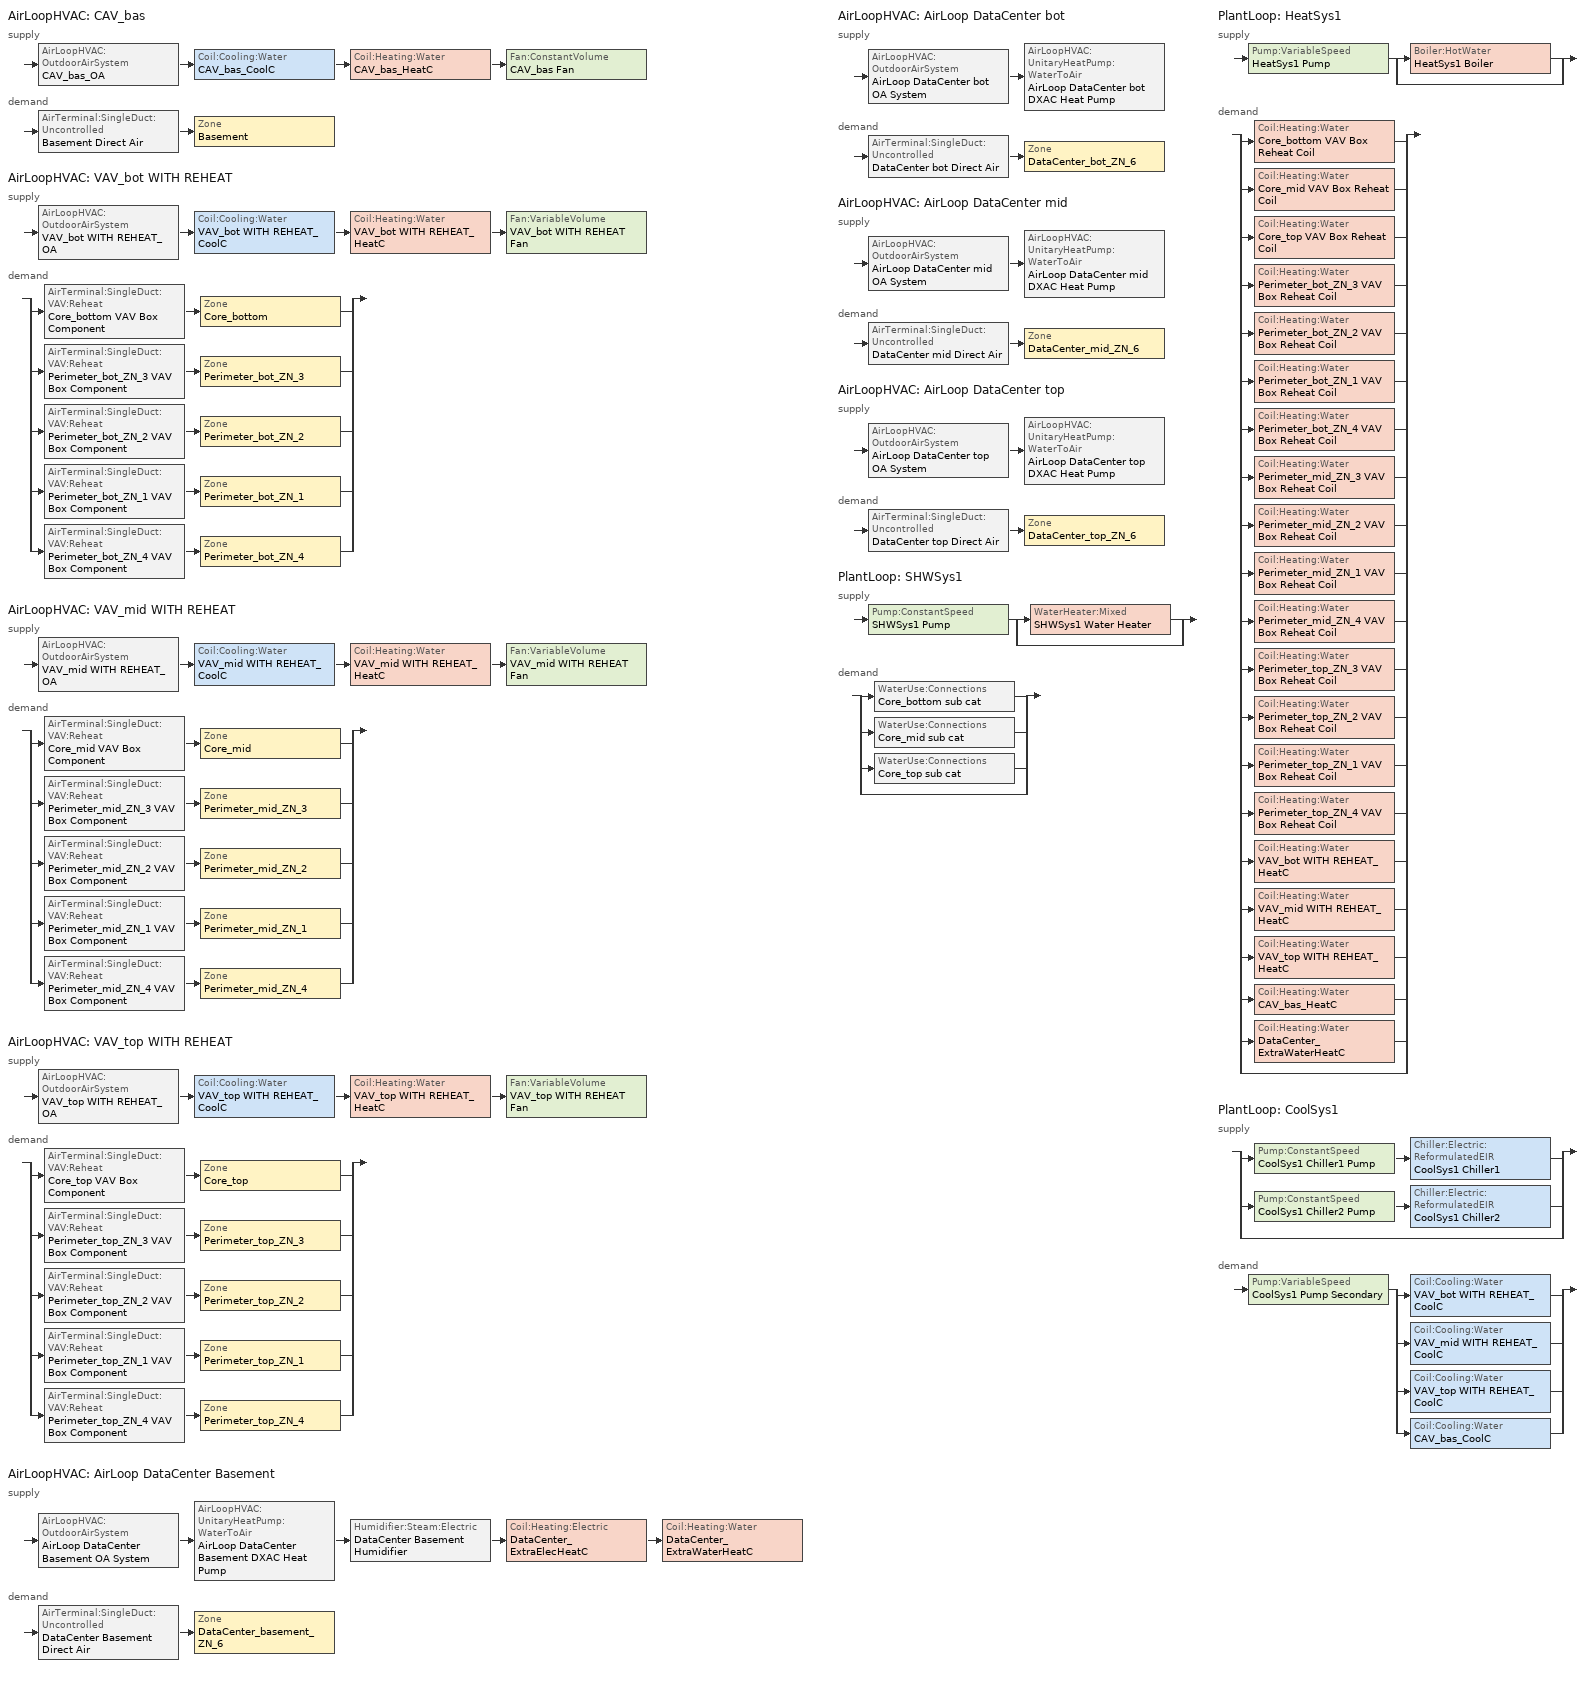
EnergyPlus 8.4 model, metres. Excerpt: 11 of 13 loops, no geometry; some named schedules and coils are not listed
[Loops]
AirLoopHVAC 'CAV_bas'
 supply: AirLoopHVAC:OutdoorAirSystem 'CAV_bas_OA' > Coil:Cooling:Water 'CAV_bas_CoolC' > Coil:Heating:Water 'CAV_bas_HeatC' > Fan:ConstantVolume 'CAV_bas Fan'
 demand: AirTerminal:SingleDuct:Uncontrolled 'Basement Direct Air' > Zone 'Basement'
AirLoopHVAC 'VAV_bot WITH REHEAT'
 supply: AirLoopHVAC:OutdoorAirSystem 'VAV_bot WITH REHEAT_OA' > Coil:Cooling:Water 'VAV_bot WITH REHEAT_CoolC' > Coil:Heating:Water 'VAV_bot WITH REHEAT_HeatC' > Fan:VariableVolume 'VAV_bot WITH REHEAT Fan'
 demand: split
  | AirTerminal:SingleDuct:VAV:Reheat 'Core_bottom VAV Box Component' > Zone 'Core_bottom'
  | AirTerminal:SingleDuct:VAV:Reheat 'Perimeter_bot_ZN_3 VAV Box Component' > Zone 'Perimeter_bot_ZN_3'
  | AirTerminal:SingleDuct:VAV:Reheat 'Perimeter_bot_ZN_2 VAV Box Component' > Zone 'Perimeter_bot_ZN_2'
  | AirTerminal:SingleDuct:VAV:Reheat 'Perimeter_bot_ZN_1 VAV Box Component' > Zone 'Perimeter_bot_ZN_1'
  | AirTerminal:SingleDuct:VAV:Reheat 'Perimeter_bot_ZN_4 VAV Box Component' > Zone 'Perimeter_bot_ZN_4'
AirLoopHVAC 'VAV_mid WITH REHEAT'
 supply: AirLoopHVAC:OutdoorAirSystem 'VAV_mid WITH REHEAT_OA' > Coil:Cooling:Water 'VAV_mid WITH REHEAT_CoolC' > Coil:Heating:Water 'VAV_mid WITH REHEAT_HeatC' > Fan:VariableVolume 'VAV_mid WITH REHEAT Fan'
 demand: split
  | AirTerminal:SingleDuct:VAV:Reheat 'Core_mid VAV Box Component' > Zone 'Core_mid'
  | AirTerminal:SingleDuct:VAV:Reheat 'Perimeter_mid_ZN_3 VAV Box Component' > Zone 'Perimeter_mid_ZN_3'
  | AirTerminal:SingleDuct:VAV:Reheat 'Perimeter_mid_ZN_2 VAV Box Component' > Zone 'Perimeter_mid_ZN_2'
  | AirTerminal:SingleDuct:VAV:Reheat 'Perimeter_mid_ZN_1 VAV Box Component' > Zone 'Perimeter_mid_ZN_1'
  | AirTerminal:SingleDuct:VAV:Reheat 'Perimeter_mid_ZN_4 VAV Box Component' > Zone 'Perimeter_mid_ZN_4'
AirLoopHVAC 'VAV_top WITH REHEAT'
 supply: AirLoopHVAC:OutdoorAirSystem 'VAV_top WITH REHEAT_OA' > Coil:Cooling:Water 'VAV_top WITH REHEAT_CoolC' > Coil:Heating:Water 'VAV_top WITH REHEAT_HeatC' > Fan:VariableVolume 'VAV_top WITH REHEAT Fan'
 demand: split
  | AirTerminal:SingleDuct:VAV:Reheat 'Core_top VAV Box Component' > Zone 'Core_top'
  | AirTerminal:SingleDuct:VAV:Reheat 'Perimeter_top_ZN_3 VAV Box Component' > Zone 'Perimeter_top_ZN_3'
  | AirTerminal:SingleDuct:VAV:Reheat 'Perimeter_top_ZN_2 VAV Box Component' > Zone 'Perimeter_top_ZN_2'
  | AirTerminal:SingleDuct:VAV:Reheat 'Perimeter_top_ZN_1 VAV Box Component' > Zone 'Perimeter_top_ZN_1'
  | AirTerminal:SingleDuct:VAV:Reheat 'Perimeter_top_ZN_4 VAV Box Component' > Zone 'Perimeter_top_ZN_4'
AirLoopHVAC 'AirLoop DataCenter Basement'
 supply: AirLoopHVAC:OutdoorAirSystem 'AirLoop DataCenter Basement OA System' > AirLoopHVAC:UnitaryHeatPump:WaterToAir 'AirLoop DataCenter Basement DXAC Heat Pump' > Humidifier:Steam:Electric 'DataCenter Basement Humidifier' > Coil:Heating:Electric 'DataCenter_ExtraElecHeatC' > Coil:Heating:Water 'DataCenter_ExtraWaterHeatC'
 demand: AirTerminal:SingleDuct:Uncontrolled 'DataCenter Basement Direct Air' > Zone 'DataCenter_basement_ZN_6'
AirLoopHVAC 'AirLoop DataCenter bot'
 supply: AirLoopHVAC:OutdoorAirSystem 'AirLoop DataCenter bot OA System' > AirLoopHVAC:UnitaryHeatPump:WaterToAir 'AirLoop DataCenter bot DXAC Heat Pump'
 demand: AirTerminal:SingleDuct:Uncontrolled 'DataCenter bot Direct Air' > Zone 'DataCenter_bot_ZN_6'
AirLoopHVAC 'AirLoop DataCenter mid'
 supply: AirLoopHVAC:OutdoorAirSystem 'AirLoop DataCenter mid OA System' > AirLoopHVAC:UnitaryHeatPump:WaterToAir 'AirLoop DataCenter mid DXAC Heat Pump'
 demand: AirTerminal:SingleDuct:Uncontrolled 'DataCenter mid Direct Air' > Zone 'DataCenter_mid_ZN_6'
AirLoopHVAC 'AirLoop DataCenter top'
 supply: AirLoopHVAC:OutdoorAirSystem 'AirLoop DataCenter top OA System' > AirLoopHVAC:UnitaryHeatPump:WaterToAir 'AirLoop DataCenter top DXAC Heat Pump'
 demand: AirTerminal:SingleDuct:Uncontrolled 'DataCenter top Direct Air' > Zone 'DataCenter_top_ZN_6'
PlantLoop 'SHWSys1'
 supply: Pump:ConstantSpeed 'SHWSys1 Pump' > split
  | WaterHeater:Mixed 'SHWSys1 Water Heater'
  | bypass
 demand: split
  | WaterUse:Connections 'Core_bottom sub cat'
  | WaterUse:Connections 'Core_mid sub cat'
  | WaterUse:Connections 'Core_top sub cat'
  | bypass
PlantLoop 'HeatSys1'
 supply: Pump:VariableSpeed 'HeatSys1 Pump' > split
  | Boiler:HotWater 'HeatSys1 Boiler'
  | bypass
 demand: split
  | Coil:Heating:Water 'Core_bottom VAV Box Reheat Coil'
  | Coil:Heating:Water 'Core_mid VAV Box Reheat Coil'
  | Coil:Heating:Water 'Core_top VAV Box Reheat Coil'
  | Coil:Heating:Water 'Perimeter_bot_ZN_3 VAV Box Reheat Coil'
  | Coil:Heating:Water 'Perimeter_bot_ZN_2 VAV Box Reheat Coil'
  | Coil:Heating:Water 'Perimeter_bot_ZN_1 VAV Box Reheat Coil'
  | Coil:Heating:Water 'Perimeter_bot_ZN_4 VAV Box Reheat Coil'
  | Coil:Heating:Water 'Perimeter_mid_ZN_3 VAV Box Reheat Coil'
  | Coil:Heating:Water 'Perimeter_mid_ZN_2 VAV Box Reheat Coil'
  | Coil:Heating:Water 'Perimeter_mid_ZN_1 VAV Box Reheat Coil'
  | Coil:Heating:Water 'Perimeter_mid_ZN_4 VAV Box Reheat Coil'
  | Coil:Heating:Water 'Perimeter_top_ZN_3 VAV Box Reheat Coil'
  | Coil:Heating:Water 'Perimeter_top_ZN_2 VAV Box Reheat Coil'
  | Coil:Heating:Water 'Perimeter_top_ZN_1 VAV Box Reheat Coil'
  | Coil:Heating:Water 'Perimeter_top_ZN_4 VAV Box Reheat Coil'
  | Coil:Heating:Water 'VAV_bot WITH REHEAT_HeatC'
  | Coil:Heating:Water 'VAV_mid WITH REHEAT_HeatC'
  | Coil:Heating:Water 'VAV_top WITH REHEAT_HeatC'
  | Coil:Heating:Water 'CAV_bas_HeatC'
  | Coil:Heating:Water 'DataCenter_ExtraWaterHeatC'
  | bypass
PlantLoop 'CoolSys1'
 supply: split
  | Pump:ConstantSpeed 'CoolSys1 Chiller1 Pump' > Chiller:Electric:ReformulatedEIR 'CoolSys1 Chiller1'
  | Pump:ConstantSpeed 'CoolSys1 Chiller2 Pump' > Chiller:Electric:ReformulatedEIR 'CoolSys1 Chiller2'
  | bypass
 demand: Pump:VariableSpeed 'CoolSys1 Pump Secondary' > split
  | Coil:Cooling:Water 'VAV_bot WITH REHEAT_CoolC'
  | Coil:Cooling:Water 'VAV_mid WITH REHEAT_CoolC'
  | Coil:Cooling:Water 'VAV_top WITH REHEAT_CoolC'
  | Coil:Cooling:Water 'CAV_bas_CoolC'
[DesignSpecification:OutdoorAir] Outdoor Air Flow per Zone Floor Area {m3/s-m2}=0.000431773
Name | Outdoor Air Method | Outdoor Air Flow per Zone {m3/s} | Outdoor Air Flow per Person {m3/s-person}
SZ DSOA Basement; SZ DSOA Core_bottom; SZ DSOA Core_mid; SZ DSOA Core_top; SZ DSOA Perimeter_bot_ZN_3; SZ DSOA Perimeter_bot_ZN_2; SZ DSOA Perimeter_bot_ZN_1; SZ DSOA Perimeter_bot_ZN_4; SZ DSOA Perimeter_mid_ZN_3; SZ DSOA Perimeter_mid_ZN_2; SZ DSOA Perimeter_mid_ZN_1; SZ DSOA Perimeter_mid_ZN_4; SZ DSOA Perimeter_top_ZN_3; SZ DSOA Perimeter_top_ZN_2; SZ DSOA Perimeter_top_ZN_1; SZ DSOA Perimeter_top_ZN_4; SZ DSOA DataCenter_basement_ZN_6; SZ DSOA DataCenter_bot_ZN_6; SZ DSOA DataCenter_mid_ZN_6; SZ DSOA DataCenter_top_ZN_6 | Flow/Area | 0
CM DSOA Core_top; CM DSOA Perimeter_top_ZN_1; CM DSOA Perimeter_top_ZN_2; CM DSOA Perimeter_top_ZN_3; CM DSOA Perimeter_top_ZN_4; CM DSOA Core_bottom; CM DSOA Perimeter_bot_ZN_1; CM DSOA Perimeter_bot_ZN_2; CM DSOA Perimeter_bot_ZN_3; CM DSOA Perimeter_bot_ZN_4; CM DSOA Core_mid; CM DSOA Perimeter_mid_ZN_1; CM DSOA Perimeter_mid_ZN_2; CM DSOA Perimeter_mid_ZN_3; CM DSOA Perimeter_mid_ZN_4 | Sum |  | 1e-08
[DesignSpecification:ZoneAirDistribution] Zone Air Distribution Effectiveness in Cooling Mode=1; Zone Air Distribution Effectiveness in Heating Mode=1
CM DSZAD Core_top; CM DSZAD Perimeter_top_ZN_1; CM DSZAD Perimeter_top_ZN_2; CM DSZAD Perimeter_top_ZN_3; CM DSZAD Perimeter_top_ZN_4; CM DSZAD Core_bottom; CM DSZAD Perimeter_bot_ZN_1; CM DSZAD Perimeter_bot_ZN_2; CM DSZAD Perimeter_bot_ZN_3; CM DSZAD Perimeter_bot_ZN_4; CM DSZAD Core_mid; CM DSZAD Perimeter_mid_ZN_1; CM DSZAD Perimeter_mid_ZN_2; CM DSZAD Perimeter_mid_ZN_3; CM DSZAD Perimeter_mid_ZN_4
[Sizing:Zone] Zone Cooling Design Supply Air Temperature Input Method=SupplyAirTemperature; Zone Cooling Design Supply Air Temperature {C}=12.8; Zone Heating Design Supply Air Temperature Input Method=SupplyAirTemperature; Zone Heating Design Supply Air Temperature {C}=40; Zone Cooling Design Supply Air Humidity Ratio {kgWater/kgDryAir}=0.0085; Zone Heating Design Supply Air Humidity Ratio {kgWater/kgDryAir}=0.008; Zone Heating Sizing Factor=0; Cooling Design Air Flow Method=DesignDay; Cooling Design Air Flow Rate {m3/s}=0; Cooling Minimum Air Flow {m3/s}=0; Cooling Minimum Air Flow Fraction=0; Heating Design Air Flow Method=DesignDay; Heating Design Air Flow Rate {m3/s}=0
Name | Design Specification Outdoor Air Object | Zone Cooling Sizing Factor
Basement | SZ DSOA Basement | 0
Core_bottom | SZ DSOA Core_bottom | 0
Core_mid | SZ DSOA Core_mid | 0
Core_top | SZ DSOA Core_top | 0
Perimeter_bot_ZN_3 | SZ DSOA Perimeter_bot_ZN_3 | 0
Perimeter_bot_ZN_2 | SZ DSOA Perimeter_bot_ZN_2 | 0
Perimeter_bot_ZN_1 | SZ DSOA Perimeter_bot_ZN_1 | 0
Perimeter_bot_ZN_4 | SZ DSOA Perimeter_bot_ZN_4 | 0
Perimeter_mid_ZN_3 | SZ DSOA Perimeter_mid_ZN_3 | 0
Perimeter_mid_ZN_2 | SZ DSOA Perimeter_mid_ZN_2 | 0
Perimeter_mid_ZN_1 | SZ DSOA Perimeter_mid_ZN_1 | 0
Perimeter_mid_ZN_4 | SZ DSOA Perimeter_mid_ZN_4 | 0
Perimeter_top_ZN_3 | SZ DSOA Perimeter_top_ZN_3 | 0
Perimeter_top_ZN_2 | SZ DSOA Perimeter_top_ZN_2 | 0
Perimeter_top_ZN_1 | SZ DSOA Perimeter_top_ZN_1 | 0
Perimeter_top_ZN_4 | SZ DSOA Perimeter_top_ZN_4 | 0
DataCenter_basement_ZN_6 | SZ DSOA DataCenter_basement_ZN_6 | 1.2
DataCenter_bot_ZN_6 | SZ DSOA DataCenter_bot_ZN_6 | 1.2
DataCenter_mid_ZN_6 | SZ DSOA DataCenter_mid_ZN_6 | 1.2
DataCenter_top_ZN_6 | SZ DSOA DataCenter_top_ZN_6 | 1.2
[Sizing:System] Type of Load to Size On=Sensible; Preheat Design Temperature {C}=7; Preheat Design Humidity Ratio {kgWater/kgDryAir}=0.008; Precool Design Temperature {C}=12.8; Precool Design Humidity Ratio {kgWater/kgDryAir}=0.008; Central Cooling Design Supply Air Temperature {C}=12.8; Type of Zone Sum to Use=Coincident; 100% Outdoor Air in Cooling=No; 100% Outdoor Air in Heating=No; Central Cooling Design Supply Air Humidity Ratio {kgWater/kgDryAir}=0.0085; Central Heating Design Supply Air Humidity Ratio {kgWater/kgDryAir}=0.008; Cooling Supply Air Flow Rate Method=DesignDay; Cooling Supply Air Flow Rate {m3/s}=0; Heating Supply Air Flow Rate Method=DesignDay; Heating Supply Air Flow Rate {m3/s}=0; System Outdoor Air Method=ZoneSum; Zone Maximum Outdoor Air Fraction=1; Cooling Design Capacity Method=CoolingDesignCapacity; Cooling Design Capacity {W}=autosize; Heating Design Capacity Method=HeatingDesignCapacity; Heating Design Capacity {W}=autosize; Central Cooling Capacity Control Method=OnOff
Name | Design Outdoor Air Flow Rate {m3/s} | Central Heating Maximum System Air Flow Ratio | Central Heating Design Supply Air Temperature {C}
CAV_bas | AUTOSIZE | 1 | 40
VAV_bot WITH REHEAT; VAV_top WITH REHEAT | 2.53804 | 0.3 | 12.8
VAV_mid WITH REHEAT | 25.3803 | 0.3 | 12.8
AirLoop DataCenter Basement; AirLoop DataCenter bot; AirLoop DataCenter mid; AirLoop DataCenter top | autosize | 1 | 40
[Sizing:Plant]
Name | Loop Type | Design Loop Exit Temperature {C} | Loop Design Temperature Difference {deltaC}
SHWSys1 | Heating | 60 | 5
HeatSys1 | Heating | 82 | 11
CoolSys1 | Cooling | 6.67 | 5.6
[ZoneControl:Thermostat] Control Type Schedule=Dual Zone Control Type Sched
Name | Zone or ZoneList | Control 1
Basement Thermostat | Basement | Basement DualSPSched
Core_bottom Thermostat | Core_bottom | Core_bottom DualSPSched
Core_mid Thermostat | Core_mid | Core_mid DualSPSched
Core_top Thermostat | Core_top | Core_top DualSPSched
Perimeter_bot_ZN_3 Thermostat | Perimeter_bot_ZN_3 | Perimeter_bot_ZN_3 DualSPSched
Perimeter_bot_ZN_2 Thermostat | Perimeter_bot_ZN_2 | Perimeter_bot_ZN_2 DualSPSched
Perimeter_bot_ZN_1 Thermostat | Perimeter_bot_ZN_1 | Perimeter_bot_ZN_1 DualSPSched
Perimeter_bot_ZN_4 Thermostat | Perimeter_bot_ZN_4 | Perimeter_bot_ZN_4 DualSPSched
Perimeter_mid_ZN_3 Thermostat | Perimeter_mid_ZN_3 | Perimeter_mid_ZN_3 DualSPSched
Perimeter_mid_ZN_2 Thermostat | Perimeter_mid_ZN_2 | Perimeter_mid_ZN_2 DualSPSched
Perimeter_mid_ZN_1 Thermostat | Perimeter_mid_ZN_1 | Perimeter_mid_ZN_1 DualSPSched
Perimeter_mid_ZN_4 Thermostat | Perimeter_mid_ZN_4 | Perimeter_mid_ZN_4 DualSPSched
Perimeter_top_ZN_3 Thermostat | Perimeter_top_ZN_3 | Perimeter_top_ZN_3 DualSPSched
Perimeter_top_ZN_2 Thermostat | Perimeter_top_ZN_2 | Perimeter_top_ZN_2 DualSPSched
Perimeter_top_ZN_1 Thermostat | Perimeter_top_ZN_1 | Perimeter_top_ZN_1 DualSPSched
Perimeter_top_ZN_4 Thermostat | Perimeter_top_ZN_4 | Perimeter_top_ZN_4 DualSPSched
DataCenter Basement Thermostat | DataCenter_basement_ZN_6 | DataCenter Cooling Setpoints Dual SP Control
DataCenter bot Thermostat | DataCenter_bot_ZN_6 | DataCenter Cooling Setpoints Dual SP Control
DataCenter mid Thermostat | DataCenter_mid_ZN_6 | DataCenter Cooling Setpoints Dual SP Control
DataCenter top Thermostat | DataCenter_top_ZN_6 | DataCenter Cooling Setpoints Dual SP Control
[ThermostatSetpoint:DualSetpoint]
Name | Heating Setpoint Temperature Schedule | Cooling Setpoint Temperature Schedule
Basement DualSPSched | HTGSETP_SCH_YES_OPTIMUM | CLGSETP_SCH_YES_OPTIMUM
Core_bottom DualSPSched | HTGSETP_SCH_YES_OPTIMUM | CLGTEMPSETPOINT b5
Core_mid DualSPSched | HTGSETP_SCH_YES_OPTIMUM | CLGTEMPSETPOINT m5
Core_top DualSPSched | HTGSETP_SCH_YES_OPTIMUM | CLGTEMPSETPOINT t5
Perimeter_bot_ZN_3 DualSPSched | HTGSETP_SCH_YES_OPTIMUM | CLGTEMPSETPOINT b3
Perimeter_bot_ZN_2 DualSPSched | HTGSETP_SCH_YES_OPTIMUM | CLGTEMPSETPOINT b2
Perimeter_bot_ZN_1 DualSPSched | HTGSETP_SCH_YES_OPTIMUM | CLGTEMPSETPOINT b1
Perimeter_bot_ZN_4 DualSPSched | HTGSETP_SCH_YES_OPTIMUM | CLGTEMPSETPOINT b4
Perimeter_mid_ZN_3 DualSPSched | HTGSETP_SCH_YES_OPTIMUM | CLGTEMPSETPOINT m3
Perimeter_mid_ZN_2 DualSPSched | HTGSETP_SCH_YES_OPTIMUM | CLGTEMPSETPOINT m2
Perimeter_mid_ZN_1 DualSPSched | HTGSETP_SCH_YES_OPTIMUM | CLGTEMPSETPOINT m1
Perimeter_mid_ZN_4 DualSPSched | HTGSETP_SCH_YES_OPTIMUM | CLGTEMPSETPOINT m4
Perimeter_top_ZN_3 DualSPSched | HTGSETP_SCH_YES_OPTIMUM | CLGTEMPSETPOINT t3
Perimeter_top_ZN_2 DualSPSched | HTGSETP_SCH_YES_OPTIMUM | CLGTEMPSETPOINT t2
Perimeter_top_ZN_1 DualSPSched | HTGSETP_SCH_YES_OPTIMUM | CLGTEMPSETPOINT t1
Perimeter_top_ZN_4 DualSPSched | HTGSETP_SCH_YES_OPTIMUM | CLGTEMPSETPOINT t4
DataCenter Cooling Setpoints Dual SP Control | HTGSETP_DC_SCH | CLGSETP_DC_SCH
[AirTerminal:SingleDuct:Uncontrolled]
Name | Availability Schedule | Maximum Air Flow Rate {m3/s}
Basement Direct Air | ALWAYS_ON | AUTOSIZE
DataCenter Basement Direct Air; DataCenter bot Direct Air; DataCenter mid Direct Air; DataCenter top Direct Air | Always_On | autosize
[AirTerminal:SingleDuct:VAV:Reheat] Availability Schedule=ALWAYS_ON; Maximum Air Flow Rate {m3/s}=AUTOSIZE; Zone Minimum Air Flow Input Method=Constant; Maximum Hot Water or Steam Flow Rate {m3/s}=AUTOSIZE; Minimum Hot Water or Steam Flow Rate {m3/s}=0; Convergence Tolerance=0.001; Damper Heating Action=reverse; Maximum Flow Fraction During Reheat=0.5; Maximum Reheat Air Temperature {C}=40
Name | Constant Minimum Air Flow Fraction | Reheat Coil
Core_bottom VAV Box Component | 0.299932 | Core_bottom VAV Box Reheat Coil
Core_mid VAV Box Component | 0.348329 | Core_mid VAV Box Reheat Coil
Core_top VAV Box Component | 0.346902 | Core_top VAV Box Reheat Coil
Perimeter_bot_ZN_3 VAV Box Component | 0.223118 | Perimeter_bot_ZN_3 VAV Box Reheat Coil
Perimeter_bot_ZN_2 VAV Box Component | 0.2 | Perimeter_bot_ZN_2 VAV Box Reheat Coil
Perimeter_bot_ZN_1 VAV Box Component | 0.2 | Perimeter_bot_ZN_1 VAV Box Reheat Coil
Perimeter_bot_ZN_4 VAV Box Component | 0.2 | Perimeter_bot_ZN_4 VAV Box Reheat Coil
Perimeter_mid_ZN_3 VAV Box Component | 0.255546 | Perimeter_mid_ZN_3 VAV Box Reheat Coil
Perimeter_mid_ZN_2 VAV Box Component | 0.2 | Perimeter_mid_ZN_2 VAV Box Reheat Coil
Perimeter_mid_ZN_1 VAV Box Component | 0.2 | Perimeter_mid_ZN_1 VAV Box Reheat Coil
Perimeter_mid_ZN_4 VAV Box Component | 0.2 | Perimeter_mid_ZN_4 VAV Box Reheat Coil
Perimeter_top_ZN_3 VAV Box Component | 0.23218 | Perimeter_top_ZN_3 VAV Box Reheat Coil
Perimeter_top_ZN_2 VAV Box Component | 0.2 | Perimeter_top_ZN_2 VAV Box Reheat Coil
Perimeter_top_ZN_1 VAV Box Component | 0.2 | Perimeter_top_ZN_1 VAV Box Reheat Coil
Perimeter_top_ZN_4 VAV Box Component | 0.2 | Perimeter_top_ZN_4 VAV Box Reheat Coil
[Zone equipment]
Basement: Basement Direct Air
Core_bottom: Core_bottom VAV Box Component
Core_mid: Core_mid VAV Box Component
Core_top: Core_top VAV Box Component
Perimeter_bot_ZN_3: Perimeter_bot_ZN_3 VAV Box Component
Perimeter_bot_ZN_2: Perimeter_bot_ZN_2 VAV Box Component
Perimeter_bot_ZN_1: Perimeter_bot_ZN_1 VAV Box Component
Perimeter_bot_ZN_4: Perimeter_bot_ZN_4 VAV Box Component
Perimeter_mid_ZN_3: Perimeter_mid_ZN_3 VAV Box Component
Perimeter_mid_ZN_2: Perimeter_mid_ZN_2 VAV Box Component
Perimeter_mid_ZN_1: Perimeter_mid_ZN_1 VAV Box Component
Perimeter_mid_ZN_4: Perimeter_mid_ZN_4 VAV Box Component
Perimeter_top_ZN_3: Perimeter_top_ZN_3 VAV Box Component
Perimeter_top_ZN_2: Perimeter_top_ZN_2 VAV Box Component
Perimeter_top_ZN_1: Perimeter_top_ZN_1 VAV Box Component
Perimeter_top_ZN_4: Perimeter_top_ZN_4 VAV Box Component
DataCenter_basement_ZN_6: DataCenter Basement Direct Air
DataCenter_bot_ZN_6: DataCenter bot Direct Air
DataCenter_mid_ZN_6: DataCenter mid Direct Air
DataCenter_top_ZN_6: DataCenter top Direct Air
[Fan:ConstantVolume]
CAV_bas Fan: Availability Schedule=HVACOperationSchd; Fan Total Efficiency=0.6006; Pressure Rise {Pa}=1018.41; Maximum Flow Rate {m3/s}=AUTOSIZE; Motor Efficiency=0.924; Motor In Airstream Fraction=1
[Fan:VariableVolume] Availability Schedule=HVACOperationSchd; Pressure Rise {Pa}=1389.42; Maximum Flow Rate {m3/s}=AUTOSIZE; Fan Power Minimum Flow Rate Input Method=Fraction; Fan Power Minimum Flow Fraction=0.25; Motor In Airstream Fraction=1; Fan Power Coefficient 1=0.0408; Fan Power Coefficient 2=0.088; Fan Power Coefficient 3=-0.0729; Fan Power Coefficient 4=0.9437; Fan Power Coefficient 5=0
Name | Fan Total Efficiency | Motor Efficiency
VAV_bot WITH REHEAT Fan; VAV_top WITH REHEAT Fan | 0.61165 | 0.941
VAV_mid WITH REHEAT Fan | 0.6253 | 0.962
[Fan:OnOff] Availability Schedule=Always_On; Maximum Flow Rate {m3/s}=autosize; Motor In Airstream Fraction=1
Name | Fan Total Efficiency | Pressure Rise {Pa} | Motor Efficiency
DataCenter Basement Supply Fan | 0.61425 | 1018.41 | 0.945
DataCenter bot Supply Fan; DataCenter top Supply Fan | 0.55575 | 622.5 | 0.855
DataCenter mid Supply Fan | 0.6006 | 1018.41 | 0.924
[Coil:Cooling:Water] Availability Schedule=ALWAYS_ON; Design Water Flow Rate {m3/s}=AUTOSIZE; Design Air Flow Rate {m3/s}=AUTOSIZE; Design Inlet Water Temperature {C}=AUTOSIZE; Design Inlet Air Temperature {C}=AUTOSIZE; Design Outlet Air Temperature {C}=AUTOSIZE; Design Inlet Air Humidity Ratio {kgWater/kgDryAir}=AUTOSIZE; Design Outlet Air Humidity Ratio {kgWater/kgDryAir}=AUTOSIZE; Type of Analysis=SimpleAnalysis; Heat Exchanger Configuration=CrossFlow
CAV_bas_CoolC; VAV_bot WITH REHEAT_CoolC; VAV_mid WITH REHEAT_CoolC; VAV_top WITH REHEAT_CoolC
[Coil:Heating:Water] Rated Inlet Water Temperature {C}=82.2; Rated Outlet Water Temperature {C}=71.1
Name | Availability Schedule | Performance Input Method | Rated Capacity {W} | Rated Inlet Air Temperature {C} | Rated Outlet Air Temperature {C} | Rated Ratio for Air and Water Convection | U-Factor Times Area Value {W/K} | Maximum Water Flow Rate {m3/s}
DataCenter_ExtraWaterHeatC | DataCenter_ExtraWaterHeatC_Sch | NominalCapacity | 0 | 16.6 | 32.2 | 0.5
Core_bottom VAV Box Reheat Coil; Core_mid VAV Box Reheat Coil; Core_top VAV Box Reheat Coil; Perimeter_bot_ZN_3 VAV Box Reheat Coil; Perimeter_bot_ZN_2 VAV Box Reheat Coil; Perimeter_bot_ZN_1 VAV Box Reheat Coil; Perimeter_bot_ZN_4 VAV Box Reheat Coil; Perimeter_mid_ZN_3 VAV Box Reheat Coil; Perimeter_mid_ZN_2 VAV Box Reheat Coil; Perimeter_mid_ZN_1 VAV Box Reheat Coil; Perimeter_mid_ZN_4 VAV Box Reheat Coil; Perimeter_top_ZN_3 VAV Box Reheat Coil; Perimeter_top_ZN_2 VAV Box Reheat Coil; Perimeter_top_ZN_1 VAV Box Reheat Coil; Perimeter_top_ZN_4 VAV Box Reheat Coil; CAV_bas_HeatC; VAV_bot WITH REHEAT_HeatC; VAV_mid WITH REHEAT_HeatC; VAV_top WITH REHEAT_HeatC | ALWAYS_ON | UFactorTimesAreaAndDesignWaterFlowRate | AUTOSIZE | 12.8 | 40 |  | AUTOSIZE | AUTOSIZE
[Coil:Heating:Electric] Efficiency=1
Name | Availability Schedule | Nominal Capacity {W}
DataCenter_ExtraElecHeatC | DataCenter_ExtraElecHeatC_Sch | 10000000
Heat Pump DX Supp Heating Coil AirLoop DataCenter Basement; Heat Pump DX Supp Heating Coil AirLoop DataCenter bot; Heat Pump DX Supp Heating Coil AirLoop DataCenter mid; Heat Pump DX Supp Heating Coil AirLoop DataCenter top | ALWAYS_OFF | autosize
[Humidifier:Steam:Electric]
DataCenter Basement Humidifier: Availability Schedule=ALWAYS_ON; Rated Capacity {m3/s}=3.72E-5; Rated Power {W}=100000; Rated Fan Power {W}=0; Standby Power {W}=0
[HeatExchanger:AirToAir:SensibleAndLatent] Availability Schedule=Always_On; Nominal Supply Air Flow Rate {m3/s}=AUTOSIZE; Sensible Effectiveness at 100% Heating Air Flow=0.7; Latent Effectiveness at 100% Heating Air Flow=0.6; Sensible Effectiveness at 75% Heating Air Flow=0.7; Latent Effectiveness at 75% Heating Air Flow=0.6; Sensible Effectiveness at 100% Cooling Air Flow=0.75; Latent Effectiveness at 100% Cooling Air Flow=0.6; Sensible Effectiveness at 75% Cooling Air Flow=0.75; Latent Effectiveness at 75% Cooling Air Flow=0.6; Supply Air Outlet Temperature Control=Yes; Heat Exchanger Type=Rotary; Frost Control Type=ExhaustOnly; Threshold Temperature {C}=-23.3; Initial Defrost Time Fraction=0.167; Rate of Defrost Time Fraction Increase {1/K}=1.44
Name | Nominal Electric Power {W}
VAV_bot WITH REHEAT OA Heat Recovery; VAV_top WITH REHEAT OA Heat Recovery | 1871.04
VAV_mid WITH REHEAT OA Heat Recovery | 18260.4
[AirLoopHVAC:UnitaryHeatPump:WaterToAir] Availability Schedule=Always_On; Supply Air Flow Rate {m3/s}=autosize; Heating Convergence=0.001; Cooling Convergence=0.001; Maximum Cycling Rate {cycles/hr}=2.5; Heat Pump Time Constant {s}=60; Fraction of On-Cycle Power Use=0.01; Heat Pump Fan Delay Time {s}=60; Maximum Supply Air Temperature from Supplemental Heater {C}=50; Fan Placement=BlowThrough; Supply Air Fan Operating Mode Schedule=SupplyFanSch
Name | Controlling Zone or Thermostat Location | Supply Air Fan | Heating Coil | Cooling Coil | Supplemental Heating Coil
AirLoop DataCenter Basement DXAC Heat Pump | DataCenter_basement_ZN_6 | DataCenter Basement Supply Fan | Heat Pump HEATING Mode AirLoop DataCenter Basement | Heat Pump Cooling Mode AirLoop DataCenter Basement | Heat Pump DX Supp Heating Coil AirLoop DataCenter Basement
AirLoop DataCenter bot DXAC Heat Pump | DataCenter_bot_ZN_6 | DataCenter bot Supply Fan | Heat Pump HEATING Mode AirLoop DataCenter bot | Heat Pump Cooling Mode AirLoop DataCenter bot | Heat Pump DX Supp Heating Coil AirLoop DataCenter bot
AirLoop DataCenter mid DXAC Heat Pump | DataCenter_mid_ZN_6 | DataCenter mid Supply Fan | Heat Pump HEATING Mode AirLoop DataCenter mid | Heat Pump Cooling Mode AirLoop DataCenter mid | Heat Pump DX Supp Heating Coil AirLoop DataCenter mid
AirLoop DataCenter top DXAC Heat Pump | DataCenter_top_ZN_6 | DataCenter top Supply Fan | Heat Pump HEATING Mode AirLoop DataCenter top | Heat Pump Cooling Mode AirLoop DataCenter top | Heat Pump DX Supp Heating Coil AirLoop DataCenter top
[Controller:WaterCoil] Control Variable=Temperature; Actuator Variable=FLOW; Maximum Actuated Flow {m3/s}=AUTOSIZE; Minimum Actuated Flow {m3/s}=0
Name | Action | Controller Convergence Tolerance {deltaC}
CAV_bas_CoolC_Controller; VAV_bot WITH REHEAT_CoolC_Controller; VAV_mid WITH REHEAT_CoolC_Controller; VAV_top WITH REHEAT_CoolC_Controller | REVERSE
CAV_bas_HeatC_Controller; VAV_bot WITH REHEAT_HeatC_Controller; VAV_mid WITH REHEAT_HeatC_Controller; VAV_top WITH REHEAT_HeatC_Controller | NORMAL | 0.0001
DataCenter_bas_HeatC_Controller | NORMAL
[Controller:OutdoorAir] Economizer Control Action Type=ModulateFlow; Lockout Type=NoLockout; Minimum Limit Type=FixedMinimum; Minimum Outdoor Air Schedule=MinOA_MotorizedDamper_Sched
Name | Minimum Outdoor Air Flow Rate {m3/s} | Maximum Outdoor Air Flow Rate {m3/s} | Economizer Control Type
CAV_bas_OA_Controller; VAV_bot WITH REHEAT_OA_Controller; VAV_mid WITH REHEAT_OA_Controller; VAV_top WITH REHEAT_OA_Controller | AUTOSIZE | AUTOSIZE | DifferentialDryBulb
AirLoop DataCenter Basement OA Controller | autosize | autosize | DifferentialDryBulb
AirLoop DataCenter bot OA Controller; AirLoop DataCenter mid OA Controller; AirLoop DataCenter top OA Controller | 0 | autosize | NoEconomizer
[Controller:MechanicalVentilation] Availability Schedule=ALWAYS_ON; Demand Controlled Ventilation=Yes; System Outdoor Air Method=VentilationRateProcedure
Name | Zone 1 | Design Specification Outdoor Air Object Name 1 | Design Specification Zone Air Distribution Object Name 1 | Zone 2 | Design Specification Outdoor Air Object Name 2 | Design Specification Zone Air Distribution Object Name 2 | Zone 3 | Design Specification Outdoor Air Object Name 3 | Design Specification Zone Air Distribution Object Name 3 | Zone 4 | Design Specification Outdoor Air Object Name 4 | Design Specification Zone Air Distribution Object Name 4 | Zone 5 | Design Specification Outdoor Air Object Name 5 | Design Specification Zone Air Distribution Object Name 5
VAV_top WITH REHEAT_DCV | Core_top | CM DSOA Core_top | CM DSZAD Core_top | Perimeter_top_ZN_1 | CM DSOA Perimeter_top_ZN_1 | CM DSZAD Perimeter_top_ZN_1 | Perimeter_top_ZN_2 | CM DSOA Perimeter_top_ZN_2 | CM DSZAD Perimeter_top_ZN_2 | Perimeter_top_ZN_3 | CM DSOA Perimeter_top_ZN_3 | CM DSZAD Perimeter_top_ZN_3 | Perimeter_top_ZN_4 | CM DSOA Perimeter_top_ZN_4 | CM DSZAD Perimeter_top_ZN_4
VAV_bot WITH REHEAT_DCV | Core_bottom | CM DSOA Core_bottom | CM DSZAD Core_bottom | Perimeter_bot_ZN_1 | CM DSOA Perimeter_bot_ZN_1 | CM DSZAD Perimeter_bot_ZN_1 | Perimeter_bot_ZN_2 | CM DSOA Perimeter_bot_ZN_2 | CM DSZAD Perimeter_bot_ZN_2 | Perimeter_bot_ZN_3 | CM DSOA Perimeter_bot_ZN_3 | CM DSZAD Perimeter_bot_ZN_3 | Perimeter_bot_ZN_4 | CM DSOA Perimeter_bot_ZN_4 | CM DSZAD Perimeter_bot_ZN_4
VAV_mid WITH REHEAT_DCV | Core_mid | CM DSOA Core_mid | CM DSZAD Core_mid | Perimeter_mid_ZN_1 | CM DSOA Perimeter_mid_ZN_1 | CM DSZAD Perimeter_mid_ZN_1 | Perimeter_mid_ZN_2 | CM DSOA Perimeter_mid_ZN_2 | CM DSZAD Perimeter_mid_ZN_2 | Perimeter_mid_ZN_3 | CM DSOA Perimeter_mid_ZN_3 | CM DSZAD Perimeter_mid_ZN_3 | Perimeter_mid_ZN_4 | CM DSOA Perimeter_mid_ZN_4 | CM DSZAD Perimeter_mid_ZN_4
[AirLoopHVAC]
Name | Design Supply Air Flow Rate {m3/s}
CAV_bas; VAV_bot WITH REHEAT; VAV_mid WITH REHEAT; VAV_top WITH REHEAT | AUTOSIZE
AirLoop DataCenter Basement; AirLoop DataCenter bot; AirLoop DataCenter mid; AirLoop DataCenter top | autosize
[Pump:VariableSpeed] Motor Efficiency=0.9; Fraction of Motor Inefficiencies to Fluid Stream=0; Coefficient 1 of the Part Load Performance Curve=0; Minimum Flow Rate {m3/s}=0; Pump Control Type=Intermittent
Name | Rated Flow Rate {m3/s} | Rated Pump Head {Pa} | Rated Power Consumption {W} | Coefficient 2 of the Part Load Performance Curve | Coefficient 3 of the Part Load Performance Curve | Coefficient 4 of the Part Load Performance Curve
HeatSys1 Pump | AUTOSIZE | 179352 | AUTOSIZE | 1 | 0 | 0
CoolSys1 Pump Secondary | autosize | 134284 | autosize | 0.0205 | 0.4101 | 0.5753
[Pump:ConstantSpeed] Rated Flow Rate {m3/s}=AUTOSIZE; Rated Power Consumption {W}=AUTOSIZE; Fraction of Motor Inefficiencies to Fluid Stream=0; Pump Control Type=Intermittent
Name | Rated Pump Head {Pa} | Motor Efficiency
SHWSys1 Pump | 29891 | 0.3
CoolSys1 Chiller1 Pump; CoolSys1 Chiller2 Pump | 44761.3 | 0.9
[Boiler:HotWater]
HeatSys1 Boiler: Fuel Type=NATURALGAS; Nominal Capacity {W}=1.54581e+06; Nominal Thermal Efficiency=0.8125; Efficiency Curve Temperature Evaluation Variable=LeavingBoiler; Normalized Boiler Efficiency Curve=HeatSys1 Boiler Efficiency Curve; Design Water Outlet Temperature {C}=81; Design Water Flow Rate {m3/s}=AUTOSIZE; Minimum Part Load Ratio=0; Maximum Part Load Ratio=1.2; Optimum Part Load Ratio=1; Water Outlet Upper Temperature Limit {C}=95; Boiler Flow Mode=LeavingSetpointModulated
[Chiller:Electric:ReformulatedEIR] Reference Capacity {W}=1.37978e+06; Reference COP {W/W}=6.28; Reference Leaving Chilled Water Temperature {C}=6.67; Reference Leaving Condenser Water Temperature {C}=34.4444; Reference Chilled Water Flow Rate {m3/s}=0.05828; Reference Condenser Water Flow Rate {m3/s}=AutoSize; Cooling Capacity Function of Temperature Curve=WC_CENT_2010_PB_CAPFT; Electric Input to Cooling Output Ratio Function of Temperature Curve=WC_CENT_2010_PB_EIRFT; Electric Input to Cooling Output Ratio Function of Part Load Ratio Curve Type=LeavingCondenserWaterTemperature; Electric Input to Cooling Output Ratio Function of Part Load Ratio Curve=WC_CENT_300to600_2010_PB_EIRFPLR; Minimum Part Load Ratio=0.1; Maximum Part Load Ratio=1; Optimum Part Load Ratio=1; Minimum Unloading Ratio=0.1; Leaving Chilled Water Lower Temperature Limit {C}=5; Chiller Flow Mode Type=ConstantFlow; Design Heat Recovery Water Flow Rate {m3/s}=0
CoolSys1 Chiller1; CoolSys1 Chiller2
[WaterHeater:Mixed]
SHWSys1 Water Heater: Tank Volume {m3}=1.135624; Setpoint Temperature Schedule=SHWSys1 Water Heater Setpoint Temperature Schedule; Deadband Temperature Difference {deltaC}=2; Maximum Temperature Limit {C}=82.2222; Heater Control Type=Cycle; Heater Maximum Capacity {W}=87921.32; Heater Fuel Type=NATURALGAS; Heater Thermal Efficiency=0.803989; Off Cycle Parasitic Fuel Consumption Rate {W}=2771; Off Cycle Parasitic Fuel Type=NATURALGAS; Off Cycle Parasitic Heat Fraction to Tank=0.8; On Cycle Parasitic Fuel Consumption Rate {W}=2771; On Cycle Parasitic Fuel Type=NATURALGAS; Ambient Temperature Indicator=zone; Ambient Temperature Zone=BASEMENT; Off Cycle Loss Coefficient to Ambient Temperature {W/K}=11.2541; On Cycle Loss Coefficient to Ambient Temperature {W/K}=11.2541; Use Side Effectiveness=1; Source Side Effectiveness=1; Use Side Design Flow Rate {m3/s}=AUTOSIZE; Source Side Design Flow Rate {m3/s}=AUTOSIZE; Indirect Water Heating Recovery Time {hr}=1.5
[PlantLoop] Fluid Type=WATER; Maximum Loop Flow Rate {m3/s}=AUTOSIZE; Minimum Loop Flow Rate {m3/s}=0
Name | Plant Equipment Operation Scheme | Maximum Loop Temperature {C} | Minimum Loop Temperature {C} | Plant Loop Volume {m3} | Load Distribution Scheme | Common Pipe Simulation
SHWSys1 | SHWSys1 Loop Operation Scheme List | 60 | 10 | AUTOSIZE | Optimal
HeatSys1 | HeatSys1 Loop Operation Scheme List | 100 | 10 | AUTOSIZE | Optimal
CoolSys1 | CoolSys1 Loop Operation Scheme List | 98 | 1 | autocalculate | UniformLoad | TwoWayCommonPipe
[PlantEquipmentList]
SHWSys1 Equipment List: SHWSys1 Water Heater
HeatSys1 Equipment List: HeatSys1 Boiler
CoolSys1 Equipment List 1: CoolSys1 Chiller1
CoolSys1 Equipment List 2: CoolSys1 Chiller1, CoolSys1 Chiller2
[PlantEquipmentOperation:CoolingLoad]
CoolSys1 Operation Scheme: Load Range 1 Lower Limit {W}=0; Load Range 1 Upper Limit {W}=1.37978e+06; Range 1 Equipment List=CoolSys1 Equipment List 1; Load Range 2 Lower Limit {W}=1.37978e+06; Load Range 2 Upper Limit {W}=100000000000000; Range 2 Equipment List=CoolSys1 Equipment List 2
[PlantEquipmentOperation:HeatingLoad] Load Range 1 Lower Limit {W}=0; Load Range 1 Upper Limit {W}=1000000000000000
Name | Range 1 Equipment List
SHWSys1 Operation Scheme | SHWSys1 Equipment List
HeatSys1 Operation Scheme | HeatSys1 Equipment List
[PlantEquipmentOperationSchemes] Control Scheme 1 Schedule=PlantOnSched
Name | Control Scheme 1
SHWSys1 Loop Operation Scheme List | SHWSys1 Operation Scheme
HeatSys1 Loop Operation Scheme List | HeatSys1 Operation Scheme
CoolSys1 Loop Operation Scheme List | CoolSys1 Operation Scheme
[EnergyManagementSystem:Sensor]
Name | Output:Variable or Output:Meter Index Key | Output:Variable or Output:Meter
DataCenter_Humidifier_Status | DataCenter Basement Humidifier | Humidifier Water Volume Flow Rate
DataCenter_HeatC_Status | HEAT PUMP HEATING MODE AIRLOOP DATACENTER BASEMENT | Heating Coil Electric Power
DataCenter_AfterHumidifier_Temp | DataCenter_Humidifier-DataCenter_ExtraElecHeatCNode | System Node Temperature
DataCenter_AfterElecHeatC_Temp | DataCenter_EXTRAELECHEATC-DataCenter_EXTRAWATERHEATCNODE | System Node Temperature
Chiller1_Status | CoolSys1 Chiller1 | Chiller Electric Power
Chiller2_Status | CoolSys1 Chiller2 | Chiller Electric Power
BoilerPLR | HeatSys1 Boiler | Boiler Part Load Ratio
ChillerPlantDemandLoad | CoolSys1 | Plant Supply Side Cooling Demand Rate
[EnergyManagementSystem:Actuator]
Name | Actuated Component Unique | Actuated Component Type | Actuated Component Control Type
DataCenter_ExtraElecHeatC_SP | DataCenter_EXTRAELECHEATC-DataCenter_EXTRAWATERHEATCNODE | System Node Setpoint | Temperature Setpoint
Chiller2PumpStatus | COOLSYS1 CHILLER2 PUMP | Plant Component Pump:ConstantSpeed | On/Off Supervisory
Chiller1PumpFlow | COOLSYS1 CHILLER1 PUMP | Pump | Pump Mass Flow Rate
Chiller2PumpFlow | COOLSYS1 CHILLER2 PUMP | Pump | Pump Mass Flow Rate
Chiller2Status | COOLSYS1 CHILLER2 | Plant Component Chiller:Electric:ReformulatedEIR | On/Off Supervisory
[EnergyManagementSystem:OutputVariable]
DataCenter_ExtraElecHeatC_SP: EMS Variable=DataCenter_ExtraElecHeatC_SP; Type of Data in Variable=Averaged; Update Frequency=SystemTimeStep
[EnergyManagementSystem:InternalVariable]
Name | Internal Data Index Key | Internal Data Type
DataCenter_FanDesignMass | DataCenter Basement Supply Fan | Fan Maximum Mass Flow Rate
Chiller2PumpDesignFlow | COOLSYS1 CHILLER2 PUMP | Pump Maximum Mass Flow Rate
[SetpointManager:Scheduled] Control Variable=Temperature
Name | Schedule | Setpoint Node or NodeList
SHWSys1 Loop Setpoint Manager | SHWSys1-Loop-Temp-Schedule | SHWSys1 Supply Outlet Node
HeatSys1 Loop Setpoint Manager | HW-Loop-Temp-Schedule | HeatSys1 Supply Outlet Node
CoolSys1 Loop Setpoint Manager | CW-Loop-Temp-Schedule | CoolSys1 Supply Outlet Node
CoolSys1 Loop Plant Demand Inlet Setpoint Manager | CW-Loop-Temp-Schedule | CoolSys1 Demand Inlet Node
HeatSys1 Boiler Setpoint Manager | HW-Loop-Temp-Schedule | HeatSys1 Supply Equipment Outlet Node
[SetpointManager:OutdoorAirReset] Control Variable=Temperature; Setpoint at Outdoor Low Temperature {C}=15.6; Outdoor Low Temperature {C}=10; Setpoint at Outdoor High Temperature {C}=12.8; Outdoor High Temperature {C}=21.1
Name | Setpoint Node or NodeList
VAV_bot Supply Air Temperature Manager | VAV_bot WITH REHEAT Supply Equipment Outlet Node
VAV_mid Supply Air Temperature Manager | VAV_mid WITH REHEAT Supply Equipment Outlet Node
VAV_top Supply Air Temperature Manager | VAV_top WITH REHEAT Supply Equipment Outlet Node
[SetpointManager:SingleZone:Reheat] Control Variable=Temperature; Minimum Supply Air Temperature {C}=10; Maximum Supply Air Temperature {C}=50
Name | Control Zone | Setpoint Node or NodeList
CAV_bas SupAirTemp Manager | Basement | CAV_bas Supply Equipment Outlet Node
DataCenter Basement SupAirTemp Manager | DataCenter_basement_ZN_6 | AirLoop DataCenter Basement Supply Air Outlet
DataCenter_bot_ZN_6 SupAirTemp Manager | DataCenter_bot_ZN_6 | AirLoop DataCenter bot Supply Air Outlet
DataCenter_mid_ZN_6 SupAirTemp Manager | DataCenter_mid_ZN_6 | AirLoop DataCenter mid Supply Air Outlet
DataCenter_top_ZN_6 SupAirTemp Manager | DataCenter_top_ZN_6 | AirLoop DataCenter top Supply Air Outlet
[SetpointManager:SingleZone:Humidity:Minimum]
DataCenter_Basement Humidifier HUMRAT setpoint: Setpoint Node or NodeList=DataCenter_Humidifier-DataCenter_ExtraElecHeatCNode
[SetpointManager:MixedAir] Control Variable=Temperature
Name | Setpoint Node or NodeList
DataCenter_ExtraElecHeatC Air Temp Manager | DataCenter_ExtraElecHeatC-DataCenter_ExtraWaterHeatCNode
CAV_bas_CoolC SAT Manager | CAV_bas_CoolC-CAV_HeatCNode
CAV_bas_HeatC SAT Manager | CAV_bas_HeatC-CAV_FanNode
CAV_bas_OAMixed Air Temp Manager | CAV_bas_OA-CAV_CoolCNode
VAV_bot WITH REHEAT_CoolC SAT Manager | VAV_bot WITH REHEAT_CoolC-VAV WITH REHEAT_HeatCNode
VAV_bot WITH REHEAT_HeatC SAT Manager | VAV_bot WITH REHEAT_HeatC-VAV WITH REHEAT FanNode
VAV_bot WITH REHEAT_OAMixed Air Temp Manager | VAV_bot WITH REHEAT_OA-VAV WITH REHEAT_CoolCNode
VAV_mid WITH REHEAT_CoolC SAT Manager | VAV_mid WITH REHEAT_CoolC-VAV WITH REHEAT_HeatCNode
VAV_mid WITH REHEAT_HeatC SAT Manager | VAV_mid WITH REHEAT_HeatC-VAV WITH REHEAT FanNode
VAV_mid WITH REHEAT_OAMixed Air Temp Manager | VAV_mid WITH REHEAT_OA-VAV WITH REHEAT_CoolCNode
VAV_top WITH REHEAT_CoolC SAT Manager | VAV_top WITH REHEAT_CoolC-VAV WITH REHEAT_HeatCNode
VAV_top WITH REHEAT_HeatC SAT Manager | VAV_top WITH REHEAT_HeatC-VAV WITH REHEAT FanNode
VAV_top WITH REHEAT_OAMixed Air Temp Manager | VAV_top WITH REHEAT_OA-VAV WITH REHEAT_CoolCNode
DataCenter Basement OAMixed Air Temp Manager | DataCenter Basement Mixed Air Outlet
DataCenter bot OAMixed Air Temp Manager | DataCenter bot Mixed Air Outlet
DataCenter mid OAMixed Air Temp Manager | DataCenter mid Mixed Air Outlet
DataCenter top OAMixed Air Temp Manager | DataCenter top Mixed Air Outlet
[SetpointManager:OutdoorAirPretreat] Control Variable=Temperature; Minimum Setpoint Temperature {C}=-99; Maximum Setpoint Temperature {C}=99; Minimum Setpoint Humidity Ratio {kgWater/kgDryAir}=0.00001; Maximum Setpoint Humidity Ratio {kgWater/kgDryAir}=1
Name | Setpoint Node or NodeList
VAV_bot WITH REHEAT Heat Exhchanger Supply Air Temp Manager | VAV_bot WITH REHEAT Heat Recovery Outlet Node
VAV_mid WITH REHEAT Heat Exhchanger Supply Air Temp Manager | VAV_mid WITH REHEAT Heat Recovery Outlet Node
VAV_top WITH REHEAT Heat Exhchanger Supply Air Temp Manager | VAV_top WITH REHEAT Heat Recovery Outlet Node
[WaterUse:Equipment] Peak Flow Rate {m3/s}=3.66667e-05; Flow Rate Fraction Schedule=BLDG_SWH_SCH
Name | Target Temperature Schedule | Hot Water Supply Temperature Schedule | Zone | Sensible Fraction Schedule | Latent Fraction Schedule
Core_bottom sub cat | Core_bottom sub cat Temp Sched | Core_bottom sub catHot Supply Temp Sched | Core_bottom | Core_bottom sub cat Sensible fract sched | Core_bottom sub cat Latent fract sched
Core_mid sub cat | Core_mid sub cat Temp Sched | Core_mid sub catHot Supply Temp Sched | Core_mid | Core_mid sub cat Sensible fract sched | Core_mid sub cat Latent fract sched
Core_top sub cat | Core_top sub cat Temp Sched | Core_top sub catHot Supply Temp Sched | Core_top | Core_top sub cat Sensible fract sched | Core_top sub cat Latent fract sched
[WaterUse:Connections]
Name | Water Use Equipment 1
Core_bottom sub cat | Core_bottom sub cat
Core_mid sub cat | Core_mid sub cat
Core_top sub cat | Core_top sub cat
[Schedule:Compact]
DataCenter_ExtraElecHeatC_Sch; DataCenter_ExtraWaterHeatC_Sch; ALWAYS_ON; PlantOnSched; SupplyFanSch: Through: 12/31, For: AllDays, Until: 24:00, 1
ALWAYS_OFF: Through: 12/31, For: AllDays, Until: 24:00, 0
HVACOperationSchd: Through: 12/31, For: Weekdays SummerDesignDay, Until: 06:00, 1, Until: 22:00, 1, Until: 24:00, 1, For: Saturday WinterDesignDay, Until: 06:00, 1, Until: 18:00, 1, Until: 24:00, 1, For: Sunday Holidays AllOtherDays, Until: 24:00, 1
BLDG_SWH_SCH: Through: 12/31, For: Weekdays SummerDesignDay, Until: 05:00, 0, Until: 06:00, 0, Until: 07:00, 0.07, Until: 08:00, 0.19, Until: 09:00, 0.35, Until: 10:00, 0.38, Until: 11:00, 0.39, Until: 12:00, 0.47, Until: 13:00, 0.57, Until: 14:00, 0.54, Until: 15:00, 0.34, Until: 16:00, 0.33, Until: 17:00, 0.44, Until: 18:00, 0.26, Until: 19:00, 0.21, Until: 20:00, 0.15, Until: 21:00, 0.17, Until: 22:00, 0.08, Until: 24:00, 0.05, For: Saturday WinterDesignDay, Until: 05:00, 0, Until: 06:00, 0, Until: 07:00, 0.07, Until: 08:00, 0.11, Until: 09:00, 0.15, Until: 10:00, 0.21, Until: 11:00, 0.19, Until: 12:00, 0.23, Until: 13:00, 0.2, Until: 14:00, 0.19, Until: 15:00, 0.15, Until: 16:00, 0.13, Until: 17:00, 0.14, Until: 21:00, 0.07, Until: 22:00, 0.09, Until: 24:00, 0.05, For: Sunday Holidays AllOtherDays, Until: 06:00, 0, Until: 07:00, 0.07, Until: 11:00, 0.04, Until: 13:00, 0.06, Until: 14:00, 0.09, Until: 15:00, 0.06, Until: 21:00, 0.04, Until: 22:00, 0.07, Until: 24:00, 0.04
HTGSETP_SCH_YES_OPTIMUM: Through: 12/31, For: WinterDesignDay, Until: 05:00, 15.6, Until: 06:00, 17.6, Until: 07:00, 19.6, Until: 22:00, 21, Until: 24:00, 15.6, For: Weekdays, Until: 04:00, 15.6, Until: 05:00, 17.8, Until: 06:00, 20, Until: 22:00, 21, Until: 24:00, 15.6, For SummerDesignDay, Until: 24:00, 15.6, For: Saturday, Until: 04:00, 15.6, Until: 05:00, 17.8, Until: 06:00, 20, Until: 17:00, 21, Until: 24:00, 15.6, For: Sunday Holidays AllOtherDays, Until: 24:00, 15.6
CLGSETP_SCH_YES_OPTIMUM: Through: 12/31, For: SummerDesignDay, Until: 05:00, 26.7, Until: 06:00, 25.7, Until: 07:00, 25, Until: 22:00, 24, Until: 24:00, 26.7, For: Weekdays, Until: 04:00, 26.7, Until: 05:00, 25.6, Until: 06:00, 25, Until: 22:00, 24, Until: 24:00, 26.7, For: Saturday, Until: 04:00, 26.7, Until: 05:00, 25.6, Until: 06:00, 25, Until: 17:00, 24, Until: 24:00, 26.7, For WinterDesignDay, Until: 24:00, 26.7, For: Sunday Holidays AllOtherDays, Until: 24:00, 26.7
MinOA_MotorizedDamper_Sched: Through: 12/31, For: Weekdays SummerDesignDay, Until: 07:00, 0, Until: 22:00, 1, Until: 24:00, 0, For: Saturday WinterDesignDay, Until: 07:00, 0, Until: 18:00, 1, Until: 24:00, 0, For: Sunday Holidays AllOtherDays, Until: 24:00, 0
Dual Zone Control Type Sched: Through: 12/31, For: AllDays, Until: 24:00, 4
CW-Loop-Temp-Schedule: Through: 12/31, For: AllDays, Until: 24:00, 6.7
HW-Loop-Temp-Schedule: Through: 12/31, For: AllDays, Until: 24:00, 82
Core_bottom sub cat Latent fract sched; Core_mid sub cat Latent fract sched; Core_top sub cat Latent fract sched: Through: 12/31, For: AllDays, Until: 24:00, 0.05
Core_bottom sub cat Sensible fract sched; Core_mid sub cat Sensible fract sched; Core_top sub cat Sensible fract sched: Through: 12/31, For: AllDays, Until: 24:00, 0.2
Core_bottom sub cat Temp Sched; Core_mid sub cat Temp Sched; Core_top sub cat Temp Sched; SHWSys1-Loop-Temp-Schedule; SHWSys1 Water Heater Setpoint Temperature Schedule: Through: 12/31, For: AllDays, Until: 24:00, 60
Core_bottom sub catHot Supply Temp Sched; Core_mid sub catHot Supply Temp Sched; Core_top sub catHot Supply Temp Sched: Through: 12/31, For: AllDays, Until: 24:00, 55
CLGSETP_DC_SCH: THROUGH: 12/31, FOR SummerDesignDay, UNTIL: 24:00, 27, FOR WinterDesignDay, UNTIL: 24:00, 27, FOR:AllOtherDays, UNTIL: 24:00, 27
HTGSETP_DC_SCH: THROUGH: 12/31, FOR:AllDays, UNTIL: 24:00, 18
[Curve:Quadratic]
HeatSys1 Boiler Efficiency Curve: Coefficient1 Constant=1; Coefficient2 x=0; Coefficient3 x**2=0; Minimum Value of x=0; Maximum Value of x=1
[Curve:Bicubic]
WC_Cent_300TO600_2010_PB_EIRFPLR: Coefficient1 Constant=-0.136053; Coefficient2 x=0.0086427; Coefficient3 x**2=3.85558e-06; Coefficient4 y=1.02403; Coefficient5 y**2=0.0604744; Coefficient6 x*y=-0.00894786; Coefficient7 x**3=0; Coefficient8 y**3=0.057066; Coefficient9 x**2*y=0; Coefficient10 x*y**2=0; Minimum Value of x=31.13; Maximum Value of x=36.52; Minimum Value of y=0.19; Maximum Value of y=1.03
[Curve:Biquadratic] Minimum Value of x=5; Maximum Value of x=10; Minimum Value of y=17.78; Maximum Value of y=46.11
Name | Coefficient1 Constant | Coefficient2 x | Coefficient3 x**2 | Coefficient4 y | Coefficient5 y**2 | Coefficient6 x*y
WC_Cent_2010_PB_CAPFT | 0.536234 | 0.005581 | -0.0013654 | 0.0488966 | -0.0012018 | 0.0010523
WC_Cent_2010_PB_EIRFT | 1.08218 | 0.0042977 | -0.0013182 | -0.0260781 | 0.0008256 | -0.0006013
